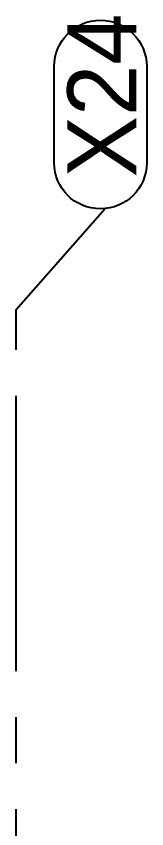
# Model space of a CAD drawing. Header units: millimetres. Extents: x 1135099 to 1230264, y -5736945 to -5695799.
# Drawn here: x 1209901 to 1210255, y -5699987 to -5697775 of the extents above; entities that cross this region are included whole.
import ezdxf

# ---------------------------------------------------------------- set-up
doc = ezdxf.new("R2010")
doc.units = ezdxf.units.MM
doc.header["$LTSCALE"] = 1000
doc.header["$MEASUREMENT"] = 0
for name, pattern in [('AUDIT_D_120904163729-0', [0]), ('T8_REFUGE COLUMNS$0$AUDIT_D_120904163729-0', [0]), ('T8_REFUGE COLUMNS$0$CENTER2', [1.125, 0.75, -0.125, 0.125, -0.125])]:
    doc.linetypes.add(name, pattern=pattern)
doc.layers.get('0').update_dxf_attribs({"linetype": 'AUDIT_D_120904163729-0'})
doc.layers.add('T8(T9 IS SIMILAR)$0$D&W', color=8, linetype='Continuous', lineweight=25)
for name, color, linetype in [('T8_REFUGE COLUMNS$0$A-CENTERLINE', 193, 'T8_REFUGE COLUMNS$0$CENTER2'), ('T8_REFUGE COLUMNS$0$A-COLUMN GRID NUMBERING', 4, 'T8_REFUGE COLUMNS$0$AUDIT_D_120904163729-0'), ('T8_TYPICAL COLUMNS$0$A-RCC COLS', 3, 'Continuous')]:
    doc.layers.add(name, color=color, linetype=linetype)
doc.styles.add('T8_REFUGE COLUMNS$0$STANDARD', font='GOTHIC.TTF')

# ---------------------------------------------------------------- blocks, each defined once
blk = doc.blocks.new('T8_REFUGE COLUMNS')
at = {"layer": 'T8_REFUGE COLUMNS$0$A-CENTERLINE'}
for p, q in [((1209902.1, -5698573.6), (1210142.6, -5698299.6)), ((1209902.1, -5728808.5), (1209902.1, -5698573.6))]:
    blk.add_line(p, q, dxfattribs=at)
at = {"layer": 'T8_REFUGE COLUMNS$0$A-COLUMN GRID NUMBERING', "linetype": 'ByBlock'}
blk.add_lwpolyline([(1210256.6, -5698173.8, -1), (1210005, -5698173.8), (1210005, -5697911.7, -1), (1210256.6, -5697911.7)], format="xyb", close=True, dxfattribs=at)
at = {"layer": 'T8_REFUGE COLUMNS$0$A-COLUMN GRID NUMBERING', "linetype": 'ByBlock', "insert": (1210040.9, -5698213.9), "char_height": 187.5, "attachment_point": 1, "rotation": 90, "style": 'T8_REFUGE COLUMNS$0$STANDARD'}
blk.add_mtext_dynamic_manual_height_columns('X24', width=444.685, gutter_width=500, heights=[0], dxfattribs=at)
blk = doc.blocks.new('T8_TYPICAL COLUMNS')
at = {"layer": 'T8_TYPICAL COLUMNS$0$A-RCC COLS', "linetype": 'ByBlock'}
blk.add_blockref('T8_REFUGE COLUMNS', (0, 0), dxfattribs=at)
blk = doc.blocks.new('T8(T9 IS SIMILAR)')
at = {"layer": 'T8(T9 IS SIMILAR)$0$D&W', "linetype": 'ByBlock'}
blk.add_blockref('T8_TYPICAL COLUMNS', (0, 0), dxfattribs=at)

msp = doc.modelspace()

# ---------------------------------------------------------------- block references
at = {"linetype": 'ByBlock'}
msp.add_blockref('T8(T9 IS SIMILAR)', (-1.4, 0.2, -0.6), dxfattribs=at)

doc.saveas('drawing.dxf')
